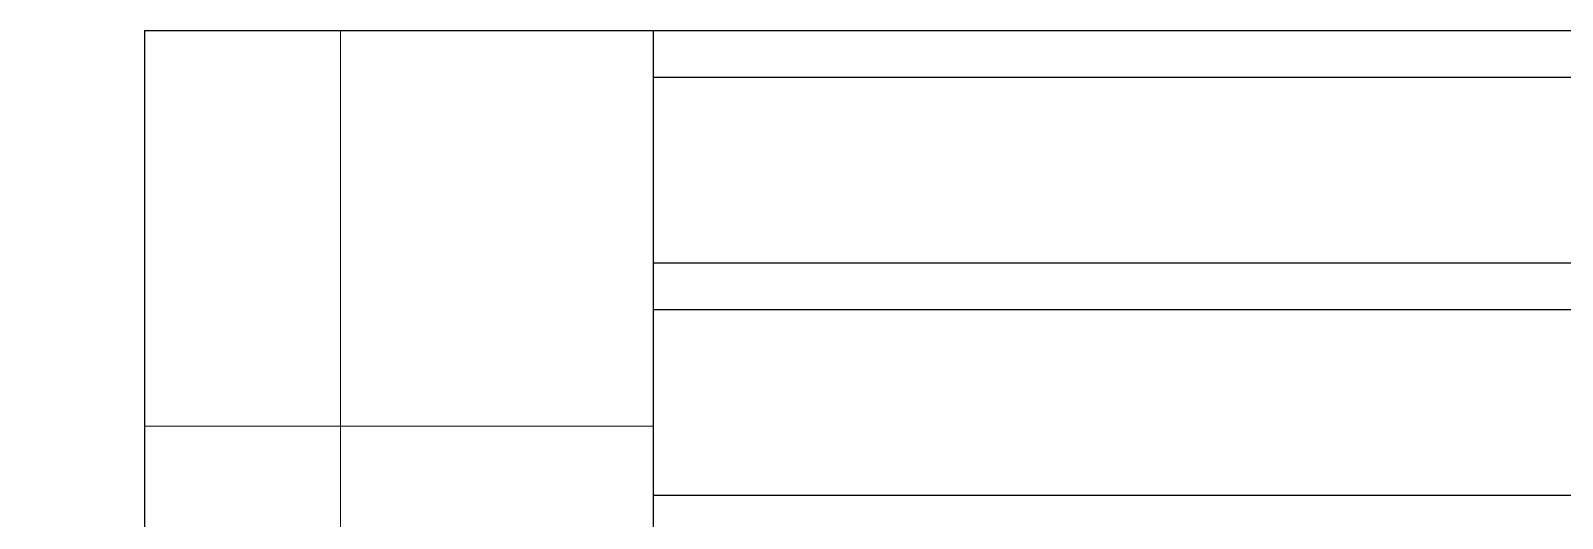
# Model space of a CAD drawing. Header units: inches. Extents: x -10117506 to -5032697, y -6529230 to -3254494.
# Drawn here: x -5047954 to -5047888, y -3261610.2 to -3261589.2 of the extents above; entities that cross this region are included whole.
import ezdxf

# ---------------------------------------------------------------- set-up
doc = ezdxf.new("R2010")
doc.units = ezdxf.units.IN
doc.header["$LTSCALE"] = 2
doc.header["$MEASUREMENT"] = 0
doc.linetypes.add('ACAD_ISO02W100', pattern=[15, 12, -3])
doc.layers.get('0').update_dxf_attribs({"linetype": 'CONTINUOUS'})
doc.layers.add('HATCH', color=60, linetype='ACAD_ISO02W100', lineweight=13)

msp = doc.modelspace()

# ---------------------------------------------------------------- hatches: boundary and pattern name
at = {"layer": 'HATCH', "transparency": 33554661}
h = msp.add_hatch(dxfattribs=at)
h.set_pattern_fill('ANSI37', color=256, scale=175, angle=45)
h.paths.add_polyline_path([(-5047927.133, -3261627.209), (-5047927.133, -3261589.209), (-5047949.053, -3261589.209), (-5047949.053, -3261627.209), (-5047953.958, -3261627.209), (-5047953.958, -3261632.209), (-5047949.053, -3261632.209), (-5047949.053, -3261739.209), (-5047953.652, -3261739.209), (-5047953.652, -3261744.209), (-5047949.053, -3261744.209), (-5047949.053, -3261851.209), (-5047927.133, -3261851.209)])

# ---------------------------------------------------------------- linework, layer by layer
at = {"ltscale": 0.5}
for p, q in [((-5047949.053, -3261589.209), (-5047524.375, -3261589.209)), ((-5047949.053, -3261589.209), (-5047949.053, -3261627.209)), ((-5047927.133, -3261627.209), (-5047927.133, -3261589.209)), ((-5047927.133, -3261591.209), (-5047524.375, -3261591.209)), ((-5047927.133, -3261599.209), (-5047524.375, -3261599.209)), ((-5047927.133, -3261601.209), (-5047524.375, -3261601.209)), ((-5047927.133, -3261609.209), (-5047524.375, -3261609.209))]:
    msp.add_line(p, q, dxfattribs=at)

doc.saveas('drawing.dxf')
